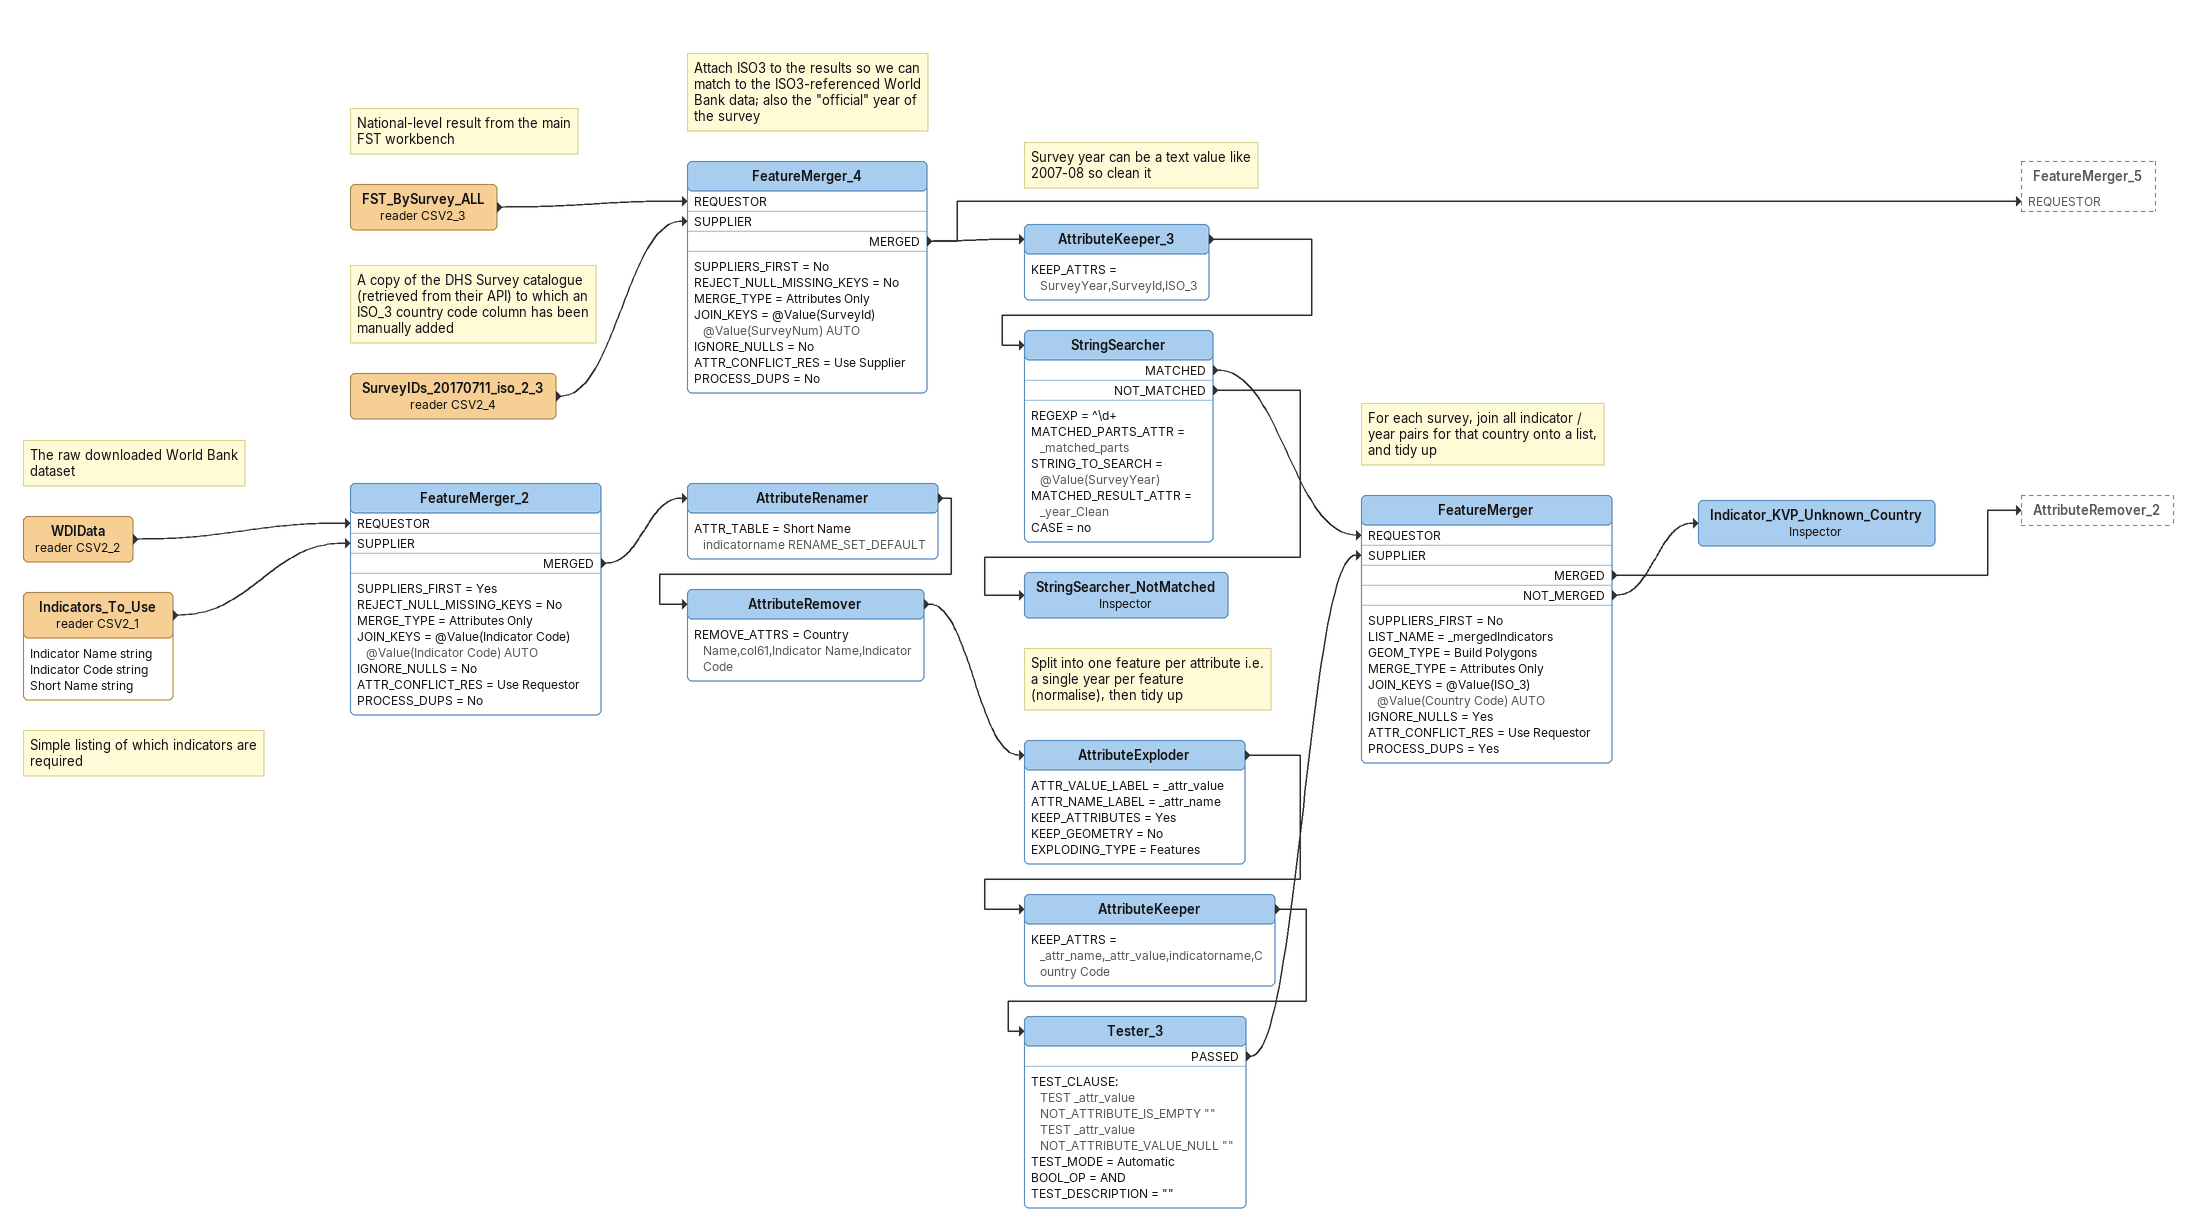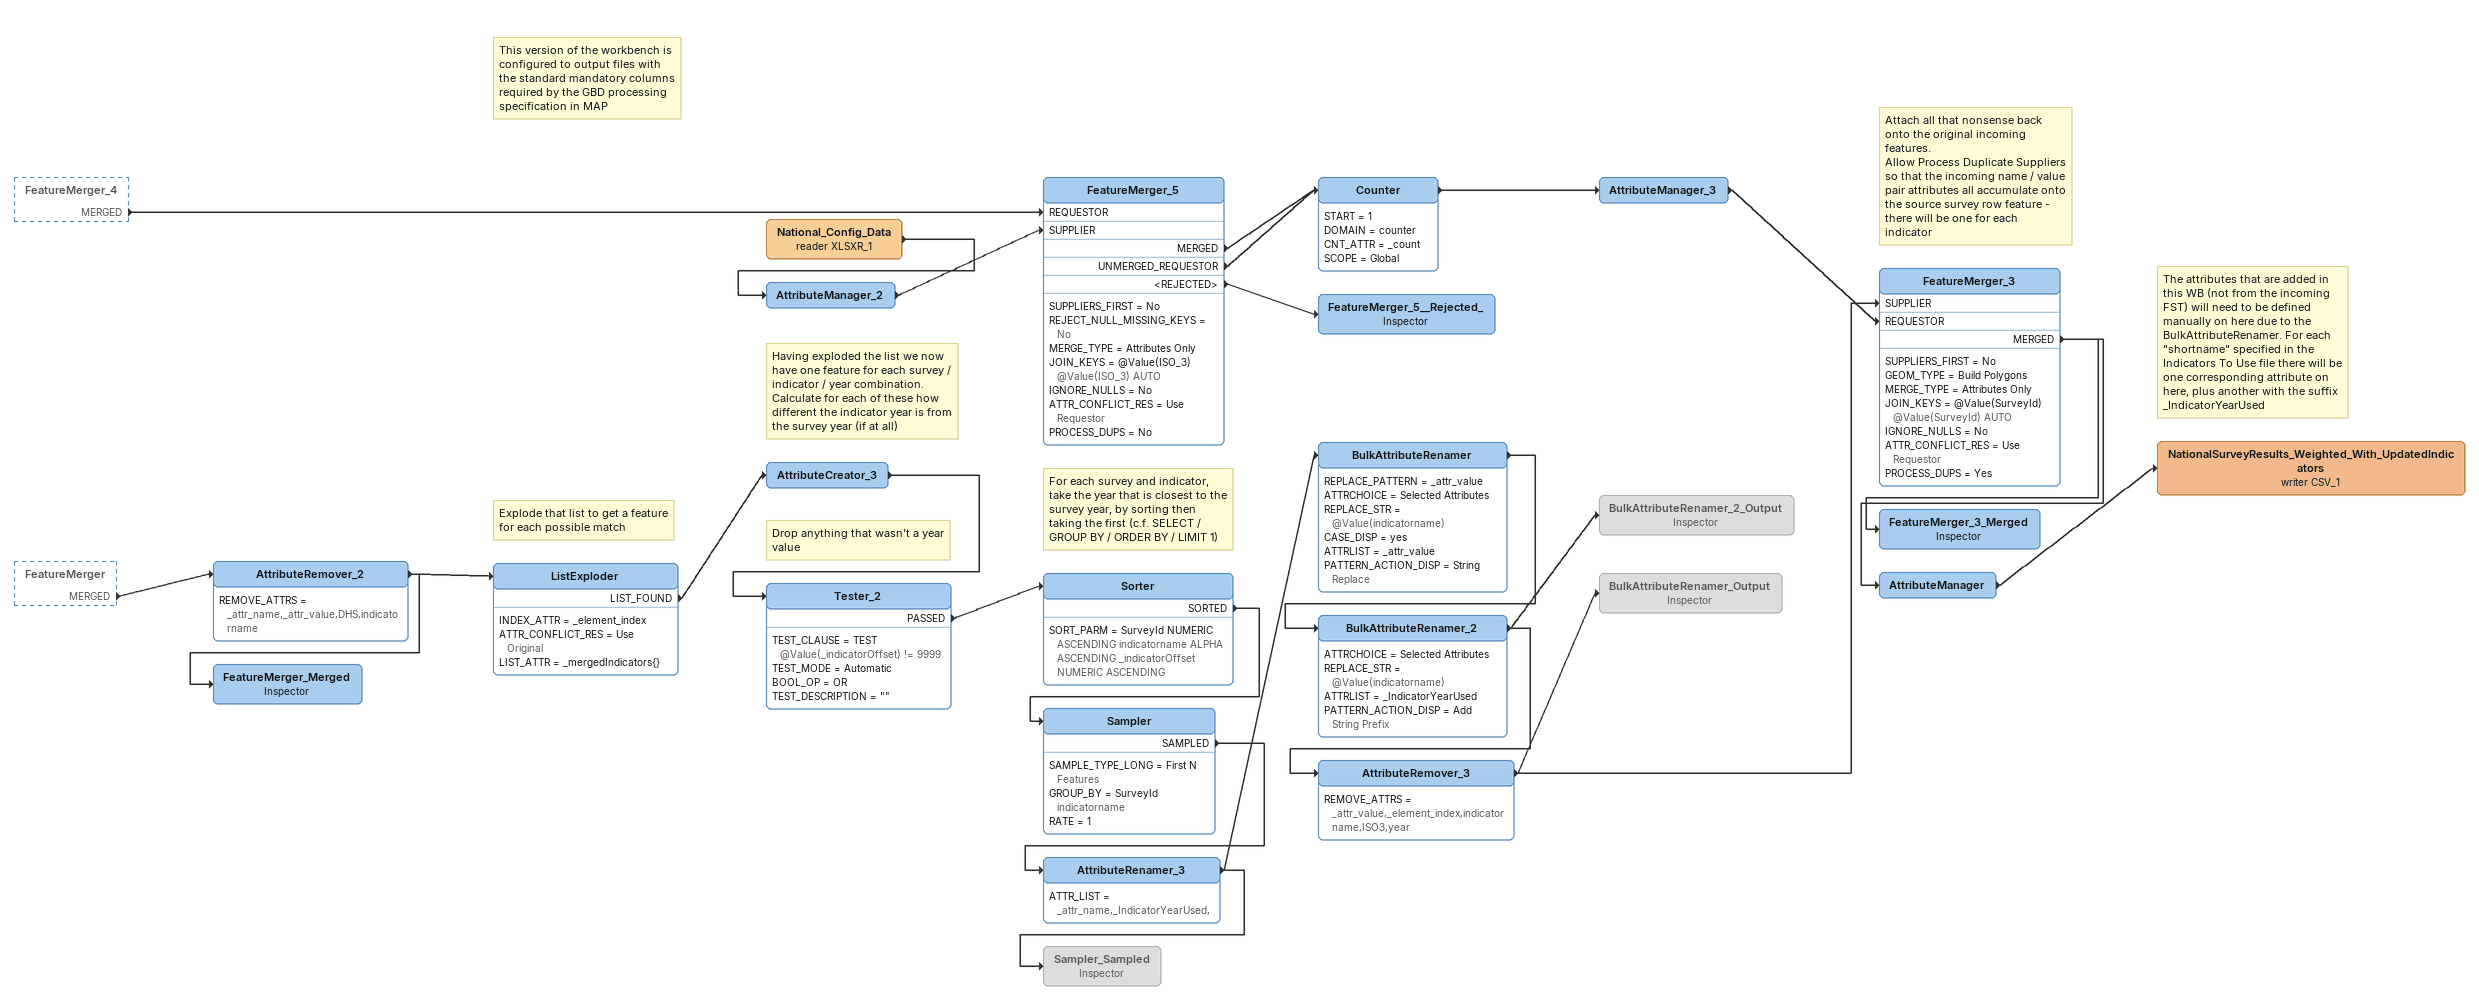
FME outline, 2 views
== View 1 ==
Note: The raw downloaded World Bank dataset
WDIData (reader CSV2_2)
    -> FeatureMerger_2 [REQUESTOR]
Note: Simple listing of which indicators are required
Indicators_To_Use (reader CSV2_1)
    attributes: Indicator Name string, Indicator Code string, Short Name string
    -> FeatureMerger_2 [SUPPLIER]
FeatureMerger_2
    SUPPLIERS_FIRST = Yes
    REJECT_NULL_MISSING_KEYS = No
    MERGE_TYPE = Attributes Only
    JOIN_KEYS = @Value(Indicator Code) @Value(Indicator Code) AUTO
    IGNORE_NULLS = No
    ATTR_CONFLICT_RES = Use Requestor
    PROCESS_DUPS = No
    MERGED -> AttributeRenamer
AttributeRenamer
    ATTR_TABLE = Short Name indicatorname RENAME_SET_DEFAULT
    -> AttributeRemover
AttributeRemover
    REMOVE_ATTRS = Country Name,col61,Indicator Name,Indicator Code
    -> AttributeExploder
Note: Split into one feature per attribute i.e. a single year per feature / (normalise), then tidy up
AttributeExploder
    ATTR_VALUE_LABEL = _attr_value
    ATTR_NAME_LABEL = _attr_name
    KEEP_ATTRIBUTES = Yes
    KEEP_GEOMETRY = No
    EXPLODING_TYPE = Features
    -> AttributeKeeper
AttributeKeeper
    KEEP_ATTRS = _attr_name,_attr_value,indicatorname,Country Code
    -> Tester_3
Tester_3
    TEST_CLAUSE:
      TEST _attr_value NOT_ATTRIBUTE_IS_EMPTY ""
      TEST _attr_value NOT_ATTRIBUTE_VALUE_NULL ""
    TEST_MODE = Automatic
    BOOL_OP = AND
    TEST_DESCRIPTION = ""
    PASSED -> FeatureMerger [SUPPLIER]
Note: National-level result from the main FST workbench
FST_BySurvey_ALL (reader CSV2_3)
    -> FeatureMerger_4 [REQUESTOR]
Note: A copy of the DHS Survey catalogue (retrieved from their API) to which an ISO_3 country code column has been manually added
SurveyIDs_20170711_iso_2_3 (reader CSV2_4)
    -> FeatureMerger_4 [SUPPLIER]
Note: Attach ISO3 to the results so we can match to the ISO3-referenced World Bank data; also the "official" year of the survey
FeatureMerger_4
    SUPPLIERS_FIRST = No
    REJECT_NULL_MISSING_KEYS = No
    MERGE_TYPE = Attributes Only
    JOIN_KEYS = @Value(SurveyId) @Value(SurveyNum) AUTO
    IGNORE_NULLS = No
    ATTR_CONFLICT_RES = Use Supplier
    PROCESS_DUPS = No
    MERGED -> AttributeKeeper_3
    MERGED -> FeatureMerger_5 [REQUESTOR]
Note: Survey year can be a text value like 2007-08 so clean it
AttributeKeeper_3
    KEEP_ATTRS = SurveyYear,SurveyId,ISO_3
    -> StringSearcher
StringSearcher
    REGEXP = ^\d+
    MATCHED_PARTS_ATTR = _matched_parts
    STRING_TO_SEARCH = @Value(SurveyYear)
    MATCHED_RESULT_ATTR = _year_Clean
    CASE = no
    MATCHED -> FeatureMerger [REQUESTOR]
    NOT_MATCHED -> StringSearcher_NotMatched
StringSearcher_NotMatched: Inspector
Note: For each survey, join all indicator / year pairs for that country onto a list, and tidy up
FeatureMerger
    SUPPLIERS_FIRST = No
    LIST_NAME = _mergedIndicators
    GEOM_TYPE = Build Polygons
    MERGE_TYPE = Attributes Only
    JOIN_KEYS = @Value(ISO_3) @Value(Country Code) AUTO
    IGNORE_NULLS = Yes
    ATTR_CONFLICT_RES = Use Requestor
    PROCESS_DUPS = Yes
    MERGED -> AttributeRemover_2
    NOT_MERGED -> Indicator_KVP_Unknown_Country
Indicator_KVP_Unknown_Country: Inspector

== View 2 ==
FeatureMerger_4 [outside]
    MERGED -> FeatureMerger_5 [REQUESTOR]
FeatureMerger [outside]
    MERGED -> AttributeRemover_2
AttributeRemover_2
    REMOVE_ATTRS = _attr_name,_attr_value,DHS,indicatorname
    -> FeatureMerger_Merged
    -> ListExploder
Note: Explode that list to get a feature for each possible match
ListExploder
    INDEX_ATTR = _element_index
    ATTR_CONFLICT_RES = Use Original
    LIST_ATTR = _mergedIndicators{}
    LIST_FOUND -> AttributeCreator_3
Note: Having exploded the list we now have one feature for each survey / indicator / year combination. / Calculate for each of these how different the indicator year is from the survey year (if at all)
AttributeCreator_3
    -> Tester_2
Note: Drop anything that wasn't a year value
Tester_2
    TEST_CLAUSE = TEST @Value(_indicatorOffset) != 9999
    TEST_MODE = Automatic
    BOOL_OP = OR
    TEST_DESCRIPTION = ""
    PASSED -> Sorter
Note: For each survey and indicator, take the year that is closest to the survey year, by sorting then taking the first (c.f. SELECT / GROUP BY / ORDER BY / LIMIT 1)
Sorter
    SORT_PARM = SurveyId NUMERIC ASCENDING indicatorname ALPHA ASCENDING _indicatorOffset NUMERIC ASCENDING
    SORTED -> Sampler
Sampler
    SAMPLE_TYPE_LONG = First N Features
    GROUP_BY = SurveyId indicatorname
    RATE = 1
    SAMPLED -> AttributeRenamer_3
AttributeRenamer_3
    ATTR_LIST = _attr_name,_IndicatorYearUsed,
    -> BulkAttributeRenamer
    -> Sampler_Sampled
BulkAttributeRenamer
    REPLACE_PATTERN = _attr_value
    ATTRCHOICE = Selected Attributes
    REPLACE_STR = @Value(indicatorname)
    CASE_DISP = yes
    ATTRLIST = _attr_value
    PATTERN_ACTION_DISP = String Replace
    -> BulkAttributeRenamer_2
BulkAttributeRenamer_2
    ATTRCHOICE = Selected Attributes
    REPLACE_STR = @Value(indicatorname)
    ATTRLIST = _IndicatorYearUsed
    PATTERN_ACTION_DISP = Add String Prefix
    -> AttributeRemover_3
    -> BulkAttributeRenamer_2_Output
BulkAttributeRenamer_2_Output: Inspector [off]
AttributeRemover_3
    REMOVE_ATTRS = _attr_value,_element_index,indicatorname,ISO3,year
    -> BulkAttributeRenamer_Output
    -> FeatureMerger_3 [SUPPLIER]
BulkAttributeRenamer_Output: Inspector [off]
Sampler_Sampled: Inspector [off]
FeatureMerger_Merged: Inspector
Note: This version of the workbench is configured to output files with the standard mandatory columns required by the GBD processing specification in MAP
National_Config_Data (reader XLSXR_1)
    -> AttributeManager_2
AttributeManager_2
    -> FeatureMerger_5 [SUPPLIER]
FeatureMerger_5
    SUPPLIERS_FIRST = No
    REJECT_NULL_MISSING_KEYS = No
    MERGE_TYPE = Attributes Only
    JOIN_KEYS = @Value(ISO_3) @Value(ISO_3) AUTO
    IGNORE_NULLS = No
    ATTR_CONFLICT_RES = Use Requestor
    PROCESS_DUPS = No
    MERGED -> Counter
    UNMERGED_REQUESTOR -> Counter
    <REJECTED> -> FeatureMerger_5__Rejected_
Counter
    START = 1
    DOMAIN = counter
    CNT_ATTR = _count
    SCOPE = Global
    -> AttributeManager_3
AttributeManager_3
    -> FeatureMerger_3 [REQUESTOR]
Note: Attach all that nonsense back onto the original incoming features. / Allow Process Duplicate Suppliers so that the incoming name / value pair attributes all accumulate onto the source survey row feature - there will be one for each indicator
FeatureMerger_3
    SUPPLIERS_FIRST = No
    GEOM_TYPE = Build Polygons
    MERGE_TYPE = Attributes Only
    JOIN_KEYS = @Value(SurveyId) @Value(SurveyId) AUTO
    IGNORE_NULLS = No
    ATTR_CONFLICT_RES = Use Requestor
    PROCESS_DUPS = Yes
    MERGED -> FeatureMerger_3_Merged
    MERGED -> AttributeManager
FeatureMerger_3_Merged: Inspector
AttributeManager
    -> NationalSurveyResults_Weighted_With_UpdatedIndicators (writer CSV_1)
Note: The attributes that are added in this WB (not from the incoming FST) will need to be defined manually on here due to the BulkAttributeRenamer. For each "shortname" specified in the Indicators To Use file there will be one corresponding attribute on here, plus another with the suffix _IndicatorYearUsed
NationalSurveyResults_Weighted_With_UpdatedIndicators (writer CSV_1)
FeatureMerger_5__Rejected_: Inspector
